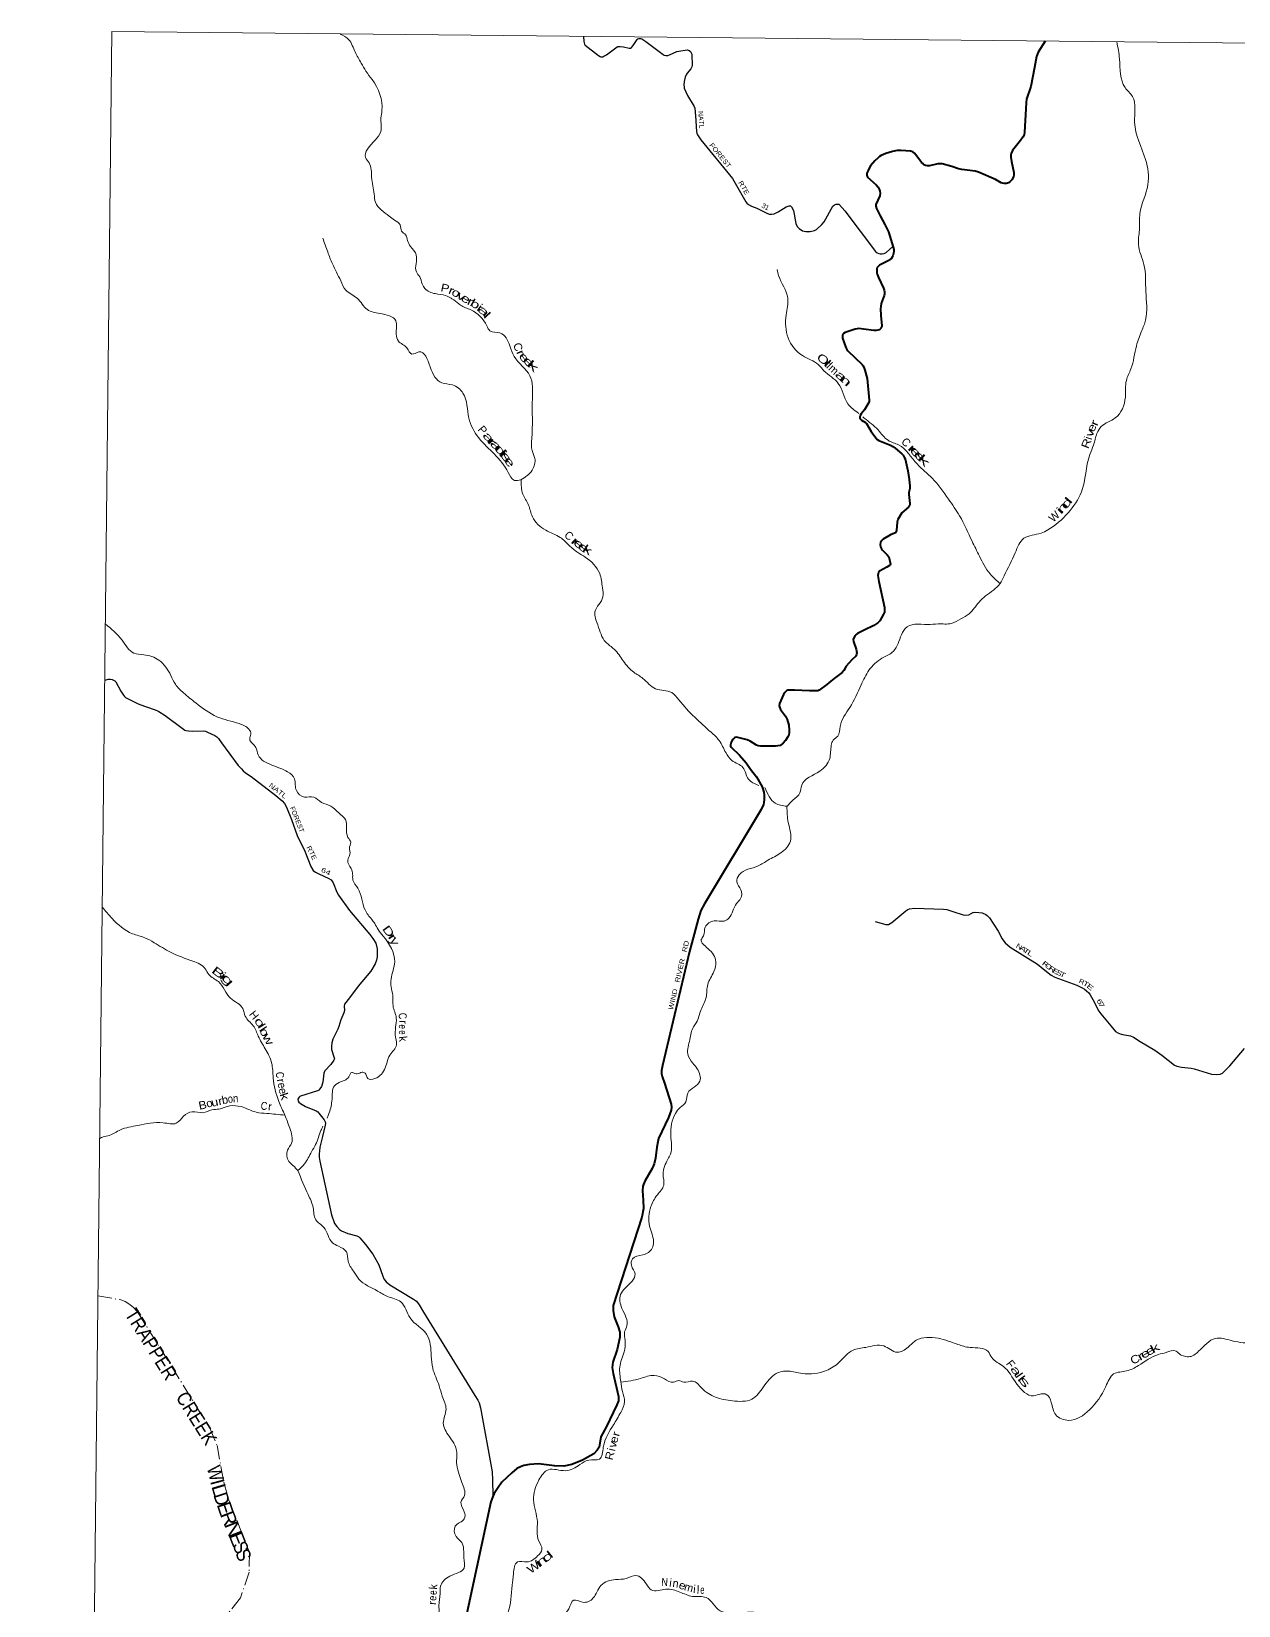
# Model space of a CAD drawing. Header units: feet. Extents: x -256679 to 5, y -731788 to -547785.
# Drawn here: x -256679 to -226521, y -587119 to -547785 of the extents above; entities that cross this region are included whole.
import ezdxf
from ezdxf.enums import TextEntityAlignment as Align

# ---------------------------------------------------------------- set-up
doc = ezdxf.new("R2010")
doc.units = ezdxf.units.FT
doc.header["$LTSCALE"] = 70
doc.linetypes.add('DOT_DASHED', pattern=[7.7, 5, -1.2, 0.3, -1.2])
for name, color, linetype, lineweight in [('26', 7, 'Continuous', 40), ('29', 7, 'Continuous', 25), ('39', 7, 'Continuous', 13), ('4', 7, 'Continuous', 13), ('44', 7, 'DOT_DASHED', 13)]:
    doc.layers.add(name, color=color, linetype=linetype, lineweight=lineweight)
for name, color, linetype in [('27', 7, 'Continuous'), ('30', 7, 'Continuous'), ('41', 7, 'Continuous')]:
    doc.layers.add(name, color=color, linetype=linetype)

msp = doc.modelspace()

# ---------------------------------------------------------------- linework, layer by layer
at = {"layer": '26'}
for points in [[(-231350.3, -548029.94), (-231524.09, -548303.7), (-231569.63, -548411.87), (-231620.23, -548681.79), (-231710.35, -549157.64), (-231821.9, -549478.69), (-231830.7, -549562.51), (-231833.89, -549715.17), (-231867.83, -550304.3), (-231879.17, -550365.6), (-231906.23, -550426.51), (-231969.48, -550513.18), (-232168.88, -550760.38), (-232205.26, -550838.14), (-232213.97, -550870.92), (-232213.97, -550929.58), (-232196.48, -551030.85), (-232137.11, -551310.66), (-232135.06, -551367.23), (-232146.33, -551416.86), (-232182.26, -551494.43), (-232222.98, -551536.42), (-232265.82, -551568), (-232319.93, -551586.05), (-232380.02, -551583.35), (-232416.87, -551577.03), (-232452.95, -551563.49), (-232590.58, -551481.5), (-233016.58, -551301.8), (-233101.85, -551278.28), (-233431.41, -551236.38), (-233521.38, -551217.02), (-233684.65, -551160.1), (-233924.02, -551096.51), (-233989.85, -551088.75), (-234034.5, -551092), (-234241.03, -551138.65), (-234289.26, -551141.63), (-234341.11, -551132.61), (-234379.44, -551114.56), (-234412.37, -551085.61), (-234440.31, -551058.16), (-234611.65, -550830.31), (-234657.84, -550796.63), (-234719.87, -550778.43), (-234946.45, -550760.37), (-235045.74, -550759.98), (-235169.65, -550785.19), (-235336.48, -550837.08), (-235446.32, -550881.57), (-235487.54, -550907.01), (-235525.86, -550938.59), (-235609.28, -551019.8), (-235712.99, -551139.37), (-235750.03, -551197.35), (-235778.37, -551256.68), (-235805.42, -551328.87), (-235809.93, -551385.26), (-235803.17, -551403.31), (-235789.92, -551425.34), (-235572.82, -551615.55), (-235525.86, -551674.02), (-235495.43, -551728.15), (-235483.03, -551777.79), (-235478.27, -551827.76), (-235486.41, -551890.58), (-235585.2, -552112.78), (-235584.48, -552152.27), (-235567.57, -552210.92), (-235477.8, -552395.41), (-235361.7, -552611.05)], [(-235361.7, -552611.05), (-235264.19, -552792.16), (-235148.47, -553175.22), (-235136.96, -553235.11), (-235135.83, -553289.25), (-235156.05, -553387.7), (-235170.78, -553426.86), (-235201.21, -553462.96), (-235220.38, -553481.01), (-235274.4, -553518.08), (-235488.41, -553620.77), (-235519.1, -553647.94), (-235546.15, -553681.78), (-235557.42, -553717.88), (-235560.85, -553759.95), (-235557.42, -553812.62), (-235548.4, -553850.97), (-235519.7, -553933.14), (-235390.02, -554200.1), (-235371.42, -554245.75), (-235366.92, -554290.87), (-235369.17, -554340.5), (-235377.11, -554384.85), (-235446.95, -554584.14), (-235461.75, -554654.2), (-235467.24, -554705.96), (-235461.52, -554878.85), (-235434.55, -555143.6), (-235440.56, -555180.08), (-235466.11, -555215.79), (-235493.17, -555238.35), (-235531.5, -555251.89), (-235574.33, -555256.4), (-235630.07, -555255.09), (-236013.96, -555211.28), (-236049.9, -555211.88), (-236099.64, -555222.56), (-236352.14, -555306.03), (-236390.32, -555328.47), (-236406.25, -555348.89), (-236417.52, -555382.73), (-236416.34, -555446.38), (-236336.36, -555678.25), (-236304.8, -555732.4), (-236279.48, -555763.6), (-235924.91, -556104.62), (-235897.35, -556143.15), (-235870.8, -556194.86), (-235855.02, -556244.49), (-235802.51, -556457.66), (-235747.93, -556997.96), (-235747.93, -557034.06), (-235754.57, -557060.2), (-235869.76, -557240.78), (-235949.6, -557343.73), (-235972.26, -557381.47), (-235983.53, -557422.07), (-235981.27, -557451.4), (-235972.26, -557467.19), (-235942.95, -557494.26), (-235838.96, -557552.2), (-235812.19, -557582.24), (-235700.65, -557783.2), (-235582.22, -557940.93), (-235548.41, -557977.03), (-235508.16, -558007.1), (-235213.6, -558123.66), (-235158.15, -558153.43), (-235096.37, -558193.59), (-234931.79, -558335.71), (-234900.23, -558374.06), (-234874.27, -558420.99), (-234852.88, -558466.56), (-234783.97, -558767.52), (-234753.55, -558982.65), (-234753.02, -558989.85)], [(-234753.02, -558989.85), (-234732.26, -559136.56), (-234737.24, -559203.56), (-234759.32, -559303.5), (-234759.86, -559357.63), (-234731.14, -559580.97), (-234731.14, -559608.04), (-234740.49, -559634.75), (-234767.21, -559671.2), (-234931.79, -559813.33), (-234960.43, -559851.67), (-235029.86, -559982.52), (-235049.82, -560046.72), (-235063.68, -560255.48), (-235080, -560292.92), (-235113.28, -560318.65), (-235217.36, -560362.81), (-235399.6, -560472.05), (-235436.02, -560503.52), (-235464.99, -560551.01), (-235471.75, -560602.89), (-235464.99, -560659.29), (-235439.56, -560714.07), (-235415.39, -560745.02), (-235295.94, -560866.94), (-235262.08, -560916.46), (-235217.7, -561096.92), (-235223.75, -561117.24), (-235242.92, -561133.03), (-235309.11, -561173.6), (-235488.66, -561272.89), (-235519.62, -561306.43), (-235528.11, -561338.32), (-235529.24, -561376.66), (-235509.39, -561531.25), (-235368.09, -562179.51), (-235363.54, -562240.67), (-235370.3, -562292.56), (-235388.34, -562344.45), (-235440.55, -562439.04), (-235484.16, -562511.38), (-235533.76, -562558.75), (-235631.96, -562626.35), (-235876.3, -562746.57), (-236038.77, -562829.46), (-236070.33, -562851.6), (-236099.64, -562881.35), (-236128.95, -562933.24), (-236146.99, -562980.61), (-236141.37, -563026.9), (-236076.54, -563220.56), (-236060.19, -563312.23), (-236062.44, -563357.34), (-236083.48, -563394.94), (-236185.1, -563483.48), (-236320.04, -563647.68), (-236380.33, -563749.87), (-236420.74, -563800.42), (-236625.52, -563949.4), (-236705.93, -564016.73)], [(-236705.93, -564016.73), (-236806.31, -564100.78), (-236998.97, -564243.94), (-237035.27, -564259.71), (-237243.53, -564257.86), (-237615.82, -564245.54), (-237784.1, -564248.71), (-237806.32, -564255.2), (-237835.63, -564280.01), (-237858.17, -564304.83), (-237890.03, -564355.23), (-237987.95, -564580.22), (-237999.08, -564636.44), (-237993.45, -564663.51), (-237964.38, -564727.05), (-237841.05, -564895.61), (-237795.05, -564974.83), (-237760.67, -565117.61), (-237745.45, -565245.54), (-237746.57, -565306.45), (-237756.75, -565360.38), (-237780.39, -565410.22), (-237840.14, -565502.71), (-237894.43, -565568.66), (-237938.21, -565606.49), (-237975.41, -565624.53), (-238091.96, -565643.54), (-238453.37, -565642.58), (-238521, -565633.56), (-238564.18, -565619.5), (-238719.4, -565516.25), (-238794.2, -565483.22), (-239061.44, -565416.52)], [(-239061.44, -565416.52), (-239099.29, -565423.77), (-239113.95, -565435.04), (-239134.24, -565450.83), (-239154.53, -565473.39), (-239199.62, -565545.58), (-239216.52, -565613.27), (-239212.02, -565640.34), (-239193.89, -565671.02), (-238992.98, -565870.99), (-238819.73, -566064.45), (-238711.51, -566217.85), (-238567.5, -566411.73), (-238425.43, -566656.84), (-238382.36, -566790.82), (-238373.34, -566867.52), (-238372.7, -566974.64), (-238377.85, -567052.51), (-238391.38, -567102.14), (-238447.06, -567228.12), (-239866.5, -569580.96), (-239953.75, -569755.11), (-240025.18, -569965.39), (-240121.68, -570344.86), (-240239.09, -570776.12), (-240913.9, -573626.96), (-240941.24, -573748.05), (-240941.24, -573829.26), (-240923.2, -573901.45), (-240864.59, -574068.38), (-240699.79, -574589.35), (-240690.99, -574663.94), (-240698.32, -574739.81), (-240761.48, -574923.28), (-241014.72, -575452.53), (-241033.68, -575530.21), (-241058.37, -575666.41), (-241091.06, -575942.66), (-241123.86, -576080.66), (-241171.49, -576200.04), (-241357.05, -576515.82), (-241403.42, -576635.61), (-241411.18, -576757.61), (-241395.08, -576990.55), (-241388.54, -577197.26), (-241426.22, -577413.25), (-242142.33, -579623.54), (-242149.67, -579748.76), (-242122.99, -579902.67), (-242021.13, -580157.13), (-241982.83, -580290.19), (-241979.34, -580410.57), (-242048.6, -580718.28), (-242158.11, -581037.36), (-242172.21, -581174.5), (-242148.92, -581324.34), (-242012.28, -581892.29), (-242009.89, -582004.68), (-242053.83, -582100.19), (-242323.62, -582661.25), (-242455.87, -582903.72), (-242492.29, -583163.86), (-242541.95, -583240.92), (-242631.2, -583325.98), (-242911.69, -583484.56), (-243182.23, -583592.84), (-243377.45, -583638.29), (-243607.66, -583632.39), (-244013.31, -583579.39), (-244237.35, -583592.84), (-244380.56, -583623.28), (-244461.16, -583654.04), (-244550.25, -583697.82), (-244679.92, -583800.77), (-244924.23, -584037.33), (-245022.08, -584165.8), (-245121.12, -584323.76), (-245154.52, -584393.57), (-245204.85, -584528.02), (-246112.83, -588738.85)]]:
    msp.add_lwpolyline(points, dxfattribs=at)
at = {"layer": '29'}
for points in [[(-242884.45, -547911.76), (-242880.27, -548036.49), (-242863.71, -548098.61), (-242852.34, -548115.18), (-242843.02, -548127.6), (-242511.91, -548388.51), (-242471.57, -548411.29), (-242452.94, -548417.5), (-242432.51, -548421.77), (-242407.41, -548417.5), (-242379.47, -548405.07), (-242315.71, -548365.02), (-242047.34, -548171.09), (-242028.71, -548160.73), (-242004.98, -548158.34), (-241966.63, -548156.59), (-241890.89, -548167.57), (-241743.06, -548205.16), (-241714.17, -548200.08), (-241687.26, -548183.51), (-241646.18, -548138.2), (-241542.39, -547987.3), (-241525.85, -547970.23), (-241507.23, -547961.95), (-241488.6, -547957.81), (-241457.96, -547960.2), (-241432.73, -547968.16), (-241328.58, -548037.6), (-240897.36, -548360.27), (-240868.82, -548376.09), (-240827.44, -548382.3), (-240775.7, -548382.3), (-240741.24, -548371.95), (-240552.21, -548284.98), (-240507.81, -548274.45), (-240293.16, -548246.76), (-240271.8, -548249.78), (-240249.04, -548258.06), (-240215.93, -548284.98), (-240193.17, -548316.04), (-240182.12, -548351.96), (-240173.12, -548632.09), (-240178.68, -548670.13), (-240204.07, -548715.77), (-240293.39, -548824.82), (-240322.51, -548870.98), (-240345.27, -548922.75), (-240371.82, -549038), (-240376.31, -549127.75), (-240373.21, -549165.02), (-240367.58, -549202.06), (-240287.4, -549382.94), (-240122.81, -549659.92), (-240108.56, -549702.9), (-240092.61, -549895.09), (-240066.77, -550285.42), (-240055.57, -550324.6), (-240034.88, -550366.01), (-239952.8, -550490.66), (-239161.97, -551459.27), (-238832.55, -552039.12), (-238807.71, -552076.39), (-238760.35, -552111.66), (-238691.83, -552150.94), (-238558.97, -552199.84), (-238306.92, -552324.88), (-238244.84, -552349.72), (-238192.02, -552351.8), (-238124.81, -552345.58), (-238019.11, -552293.66), (-237821.39, -552163.77), (-237752.32, -552138.51), (-237715.07, -552142.66), (-237691.17, -552163.17), (-237644.14, -552259.69), (-237581.54, -552584.39), (-237549.52, -552656.18), (-237499.85, -552710.02), (-237417.08, -552763.86), (-237331.27, -552783.11), (-237222.55, -552780.42), (-237114.95, -552759.72), (-237066.29, -552731.95), (-236928.7, -552606.49), (-236877.9, -552537.96), (-236655.38, -552152.31), (-236614.15, -552113.67), (-236576.9, -552101.24), (-236531.37, -552097.1), (-236508.61, -552101.24), (-236488.74, -552118.1), (-236356.09, -552263.54), (-235589.85, -553283.89), (-235553.58, -553312.59), (-235511.16, -553335.37), (-235470.81, -553343.65), (-235424.23, -553343.68), (-235371.48, -553333.3), (-235327.7, -553308.71), (-235154.46, -553155.38)], [(-254848.14, -563991.59), (-254755.53, -563970.34), (-254713.1, -563968.27), (-254664.47, -563978.62), (-254628.26, -563991.05), (-254609.63, -564001.4), (-254598.3, -564010.63), (-254574.45, -564038.67), (-254442.87, -564272.33), (-254384.07, -564374.12), (-254359.24, -564403.11), (-254332.34, -564425.53), (-254033.53, -564580.76), (-253971.22, -564606.04), (-253611.14, -564726.14), (-253550.57, -564749.97), (-253499.39, -564779.98), (-253337.61, -564878.28), (-252881.67, -565221.04), (-252850.63, -565241.75), (-252818.8, -565251.9), (-252753.37, -565264.52), (-252646.71, -565269.75), (-252391.22, -565264.52), (-252334.24, -565273.11), (-252277.41, -565293.51), (-252097.37, -565378.41), (-252049.3, -565414.19), (-252005.28, -565455.03), (-251934.66, -565557.44), (-251514.11, -566126.03), (-251435.16, -566214.98), (-251393.77, -566260.53), (-251333.76, -566312.3), (-251192.56, -566401.51), (-250576.72, -566880.19), (-250419.08, -567012.2), (-250361.14, -567078.46), (-250305.36, -567165.14), (-250180.53, -567478.52), (-250038.57, -567874.09), (-249846.46, -568264.19), (-249700.99, -568652.19), (-249639.35, -568748.47), (-249580.97, -568792.99), (-249500.02, -568831.98), (-249250.9, -568950.67), (-249191.92, -568987.64), (-249141.86, -569055.86), (-249046.28, -569294.91), (-249007.74, -569368.64), (-248736.67, -569748.29), (-248224.81, -570354.8)], [(-235602.36, -570023.58), (-235336.25, -570099.59), (-235290.72, -570099.59), (-235262.6, -570097.24), (-235228.64, -570078.88), (-235183.11, -570054.04), (-235084.93, -569969.14), (-234832.22, -569755.83), (-234785.78, -569722.72), (-234744.39, -569710.3), (-234619.21, -569694.12), (-233896.28, -569715.89), (-233809.02, -569726.87), (-233656.52, -569774.48), (-233401.34, -569859.38), (-233335.01, -569867.95), (-233260.62, -569859.38), (-233145.93, -569795.97), (-233140.6, -569797.26), (-233082.65, -569793.12), (-232927.71, -569808.32), (-232834.32, -569851.1), (-232797.07, -569880.09), (-232746.81, -569938.28), (-232530, -570266.65), (-232427.9, -570457.77), (-232387.33, -570517.87), (-232350.08, -570559.28), (-232225.82, -570665.96), (-231547.28, -571089.31), (-231404.38, -571212.86), (-231203.74, -571369.03), (-231114.64, -571416.54), (-230563.37, -571615.94), (-230428.63, -571679.53), (-230371.72, -571714.73), (-230320.49, -571756.57), (-230264.11, -571809.98), (-230225.82, -571861.75), (-230160.62, -571978.32), (-230007.5, -572267.99), (-229960.94, -572329.72), (-229712.98, -572635.2), (-229592.58, -572772.85), (-229534.56, -572809.14), (-229456, -572839.11), (-229370.81, -572856.91), (-229220.09, -572880.53), (-229141.05, -572913.38), (-228981.98, -573023.11), (-228611.7, -573239.11), (-228438.8, -573366.98), (-228118.98, -573616.45), (-228061.21, -573642.55), (-227943.25, -573668.35), (-227701.14, -573694.95), (-227630.77, -573708.81), (-227197.88, -573838.38), (-227061.68, -573849.61), (-226978.9, -573841.33), (-226925.16, -573813.31), (-226740.88, -573629.27), (-226373.69, -573203.18)], [(-248224.81, -570354.8), (-248147.24, -570446.71), (-248078.58, -570569.64), (-248041.91, -570709.87), (-248041.33, -570905.1), (-248057.89, -570992.06), (-248094.04, -571085.35), (-248204.19, -571268.18), (-248520.72, -571640.82), (-248736.19, -571930.53), (-248854.61, -572089.53), (-248870.66, -572139.11), (-248854.61, -572251.04), (-248872.5, -572309.11), (-248950.51, -572484.29), (-249001.55, -572648.62), (-249027.17, -572719.49), (-249150.54, -572963.36), (-249175.08, -573059.94), (-249183.66, -573145.58), (-249180.84, -573221.89), (-249112.96, -573428.64), (-249111.23, -573460.33), (-249122.61, -573493.46), (-249200.92, -573597.72), (-249347.14, -573754.36), (-249360.59, -573777.14), (-249377.56, -573815.84), (-249400.03, -574041.62), (-249434.06, -574151.94), (-249471.31, -574209.92), (-249499.24, -574236.83), (-249530.6, -574260.24), (-249954.66, -574387.7), (-249971.07, -574396.28), (-249992.8, -574412.84), (-250011.28, -574437.09), (-250020.73, -574468.75), (-250014.11, -574513.07), (-249995.9, -574543.3), (-249958.69, -574575.67), (-249829.3, -574651.07), (-249568, -574755.9), (-249525.11, -574781.43), (-249496.14, -574812.49), (-249364.07, -574978.11), (-249338.86, -575036.12), (-249332.66, -575075.47), (-249337.52, -575116.41), (-249410.65, -575395.66), (-249473.63, -575663.01), (-249485.79, -575762.94), (-249487.86, -575833.34), (-249487.86, -575912.03), (-249477.45, -576017.01), (-249185.42, -577356.29), (-249107.09, -577568.58), (-249053.29, -577651.4), (-248985, -577718.49), (-248933.26, -577759.08), (-248777.79, -577822.73), (-248548.35, -577883.32), (-248502.83, -577908.17), (-248476.46, -577929.98), (-248329.98, -578093.57), (-248148.36, -578341.55), (-248000.99, -578607.17), (-247904.77, -578889.67), (-247876.51, -578952.54), (-247817.86, -579026.34), (-247725.9, -579104.18), (-247130.78, -579460.62), (-247058.38, -579515.02), (-246994.09, -579602.1), (-246881.9, -579787.33), (-245604.3, -581871.3), (-245529.4, -581984.12), (-245495.97, -582053.69), (-245463.41, -582180.85), (-245172.2, -583782.15), (-245162.8, -583975.29), (-245150.45, -584370.54)]]:
    msp.add_lwpolyline(points, dxfattribs=at)
at = {"layer": '39'}
for points in [[(-248967.07, -547850.56), (-248755.24, -547986.84), (-248591.96, -548297.56), (-248440.37, -548574.05), (-248322.13, -548777.95), (-248167.81, -548984.22), (-247923.09, -549761.38), (-247947.03, -549943.76), (-247952.55, -550284.87), (-248286.03, -550727), (-248336.27, -550931.19), (-248245.38, -551064.57), (-248180.94, -551428.48), (-248117.07, -551848.57), (-248083.08, -552053.62), (-247743.65, -552398.25), (-247606.3, -552499.99), (-247469.15, -552619.79), (-247430.67, -552778.73), (-247331.3, -552868.05), (-247284.62, -553009), (-247209.92, -553156.27), (-247063.7, -553370.49), (-247062.04, -553793.96), (-246979.05, -553915.22), (-246916.7, -554092.46), (-246847.7, -554209.56), (-246592.28, -554336.59), (-246332, -554381.39), (-246196.35, -554453.01), (-246124.57, -554493.88), (-245961.42, -554621.98), (-245697.91, -554743.07), (-245300.89, -555142.47), (-245223.95, -555267.68), (-244975.77, -555318.38), (-244724.4, -555644.05), (-244618.77, -555904.01), (-244224.64, -556389.68), (-244164.22, -556950.22), (-244178.6, -557957.53), (-244171.67, -558258.63), (-244103.46, -558451.99), (-244170.7, -558748.32), (-244449.97, -558990.31)], [(-229560.65, -548043.96), (-229495.59, -548476.11), (-229354.48, -549185.98), (-229172.25, -549408.6), (-229118.67, -550049.34), (-228845.48, -550983.32), (-228785.79, -551614.09), (-228983.73, -552332.55), (-228998.03, -552747.82), (-229021.82, -553110.83), (-228884.5, -553603.92), (-228837.33, -554282.72), (-228842.68, -554997.12), (-228941.77, -555271.05), (-229071.94, -555641), (-229210.25, -556217.57), (-229323.51, -556503.4), (-229347.92, -556926.61), (-229599.93, -557441.82), (-229953.14, -557656.97), (-230057.19, -557828.5), (-230144.48, -558124.63), (-230235.1, -558354.5), (-230445.31, -559291.58), (-230779.61, -559811.97), (-231287.46, -560242.29), (-231454.75, -560320.86), (-231881.27, -560448.97), (-232101.62, -560811.97), (-232374.3, -561387.18), (-232478.59, -561580.78), (-232838.78, -561890.19), (-233004.87, -562047.04), (-233250.5, -562333.53), (-233462.46, -562465.83), (-233696.28, -562577.84), (-234023.32, -562588.55), (-234290.25, -562605.9), (-234605.05, -562596.67), (-234848.87, -562706.57), (-234963.35, -562916.13), (-235179.98, -563307.27), (-235430.12, -563447.21), (-235754.12, -563746.95), (-235950.45, -564114.22), (-236235.04, -564677.26), (-236474.57, -565150.45), (-236535.25, -565394.67), (-236648.63, -565497.87), (-236695.98, -565615.8), (-236735.53, -565950.54), (-236981.46, -566265.12), (-237434.4, -566621.75), (-237478.46, -566809.95), (-237652.83, -566992.8), (-237804.66, -567150.01)], [(-249402.01, -552949.29), (-249277.18, -553291.74), (-249159.92, -553591.96), (-248953.69, -554015.51), (-248827.71, -554247.58), (-248545, -554451.15), (-248287.18, -554734.74), (-247975.27, -554830.24), (-247576.06, -555016.93), (-247567.41, -555346.15), (-247511.07, -555523.33), (-247298.22, -555694.08), (-247175.43, -555845.85), (-246998.39, -555793.46), (-246719.44, -556167.58), (-246426.7, -556565.92), (-246162.49, -556618.79), (-245897.8, -556820.16), (-245749.83, -557447.82), (-245502.2, -557942.03), (-245113.28, -558349.38), (-244766.97, -558804.46), (-244614.57, -559002.69), (-244449.97, -558990.31)], [(-236009.17, -557327.56), (-236281.27, -557088.75), (-236520.71, -556578.57), (-236878.49, -556263.85), (-237021.3, -556107.87), (-237418.14, -555885.07), (-237774.62, -555443.94), (-237822.86, -554869.48), (-237784.39, -554444.41), (-238011.26, -553882.18), (-238045.85, -553735.32)], [(-232477.78, -561579.78), (-232728.8, -561337.41), (-232994.99, -560893.18), (-233177.72, -560524.06), (-233490.07, -559886.7), (-233766.6, -559472.47), (-234172.39, -558950.56), (-234551.78, -558591.47), (-235014.85, -558116.92), (-235276.76, -558001.45), (-235527.82, -557740.64), (-235871.6, -557446.31), (-235905.42, -557417.22)], [(-244447.23, -558987.93), (-244401.47, -559344.02), (-244261.89, -559618.38), (-244164.61, -559910.37), (-243831.12, -560246.91), (-243467.96, -560429.22), (-243247.35, -560626.14), (-243026.58, -560807), (-242845.22, -560919.23), (-242482.43, -561332.33), (-242411.84, -561684.26), (-242400.18, -561915.17), (-242600.6, -562290.42), (-242531.75, -562616.24), (-242331.57, -563043.74), (-242116.82, -563224.54), (-241895.16, -563513.78), (-241627.31, -563797.47), (-241406.25, -563950.24), (-241083.99, -564208.4), (-240683.84, -564304.8), (-240501.22, -564489.28), (-240108.53, -564920.75), (-239699.22, -565296.2), (-239496.79, -565504.97), (-239333.41, -565805.66), (-239177.01, -566003.93), (-238906, -566175.27), (-238764.62, -566469.72), (-238508.39, -566624.82)], [(-254836.42, -562591.18), (-254415.41, -562998.86), (-254121.88, -563320.95), (-253871.59, -563361.63), (-253493.9, -563495.92), (-253196.98, -563878.25), (-253084.88, -564094.13), (-252878.56, -564314.98), (-252574.24, -564562.92), (-252044.27, -564907.49), (-251486.48, -565081.75), (-251247.25, -565222.67), (-251198.39, -565347.59), (-251225.64, -565461.7), (-251073.43, -565677.99), (-251015.16, -565863.22), (-250674.79, -566115.54), (-250279.42, -566286.14), (-250104.71, -566460.52), (-250088.19, -566609.19), (-250061.58, -566751.95), (-249856.69, -566916.6), (-249626.04, -566916.94), (-249432.85, -567049.36), (-249199.12, -567140.04), (-249002.33, -567312.64), (-248833.58, -567480.93), (-248771.94, -567923.07), (-248703.01, -568046.19), (-248736.71, -568202.39), (-248719.67, -568300.9), (-248777.87, -568498.99), (-248693.74, -568704.54), (-248655.06, -568843.41), (-248648.54, -568989.98), (-248526.31, -569195.93), (-248345.36, -569737.63), (-248179.32, -569974.13), (-248102.16, -570077.26), (-248017.43, -570224.63), (-247890.77, -570390.48), (-247604.56, -571033.6), (-247695.26, -571466.16), (-247693.19, -571654.83), (-247653.28, -571869.97), (-247645.96, -572132.95), (-247564.89, -572440.83), (-247581.23, -572663.43), (-247581.8, -572914.28), (-247557.32, -573069.06), (-247598.86, -573207.11), (-247700.41, -573330.51), (-247840.4, -573680.28), (-248101.94, -573952.56), (-248272.4, -573950.82), (-248345.2, -573813.61), (-248415.21, -573794.84), (-248537.95, -573833.73), (-248602.01, -573821.03), (-248671.97, -573798.24), (-248753.33, -573907.79), (-248989.43, -574047.88), (-249133.06, -574166.82), (-249162.88, -574335.1), (-249174.74, -574513.59), (-249254.42, -574849.94), (-249294.79, -574942.35)], [(-238352.55, -566680.2), (-238098.89, -567070.54), (-237804.85, -567147.79)], [(-237804.85, -567147.79), (-237770.92, -567553.53), (-237717.51, -568015.66), (-237955.21, -568310.25), (-238278.01, -568493.6), (-238522.18, -568637.62), (-238997.81, -568859.55), (-239059.82, -569037.53), (-238953.5, -569231.27), (-238961.79, -569451.95), (-239065.39, -569579.33), (-239253.64, -569940.66), (-239374.73, -570013.68), (-239619.38, -570009.18), (-239845.6, -570163.41), (-239892, -570383.7), (-239943.13, -570479.51), (-239778.92, -570699.93), (-239579.78, -571033.1), (-239630.43, -571277.42), (-239782.16, -571598.98), (-239825.66, -571927.67), (-239949.09, -572227.44), (-240068.79, -572555.35), (-240138.03, -572657), (-240229.56, -572975.16), (-240281.43, -573337.88), (-240157.42, -573565.92), (-240046.56, -573707.53), (-239981.55, -574017.25), (-240121.44, -574162.33), (-240281.44, -574313.22), (-240329.8, -574529.47), (-240469.68, -574674.55), (-240589.52, -574819.83), (-240705.58, -575378.57), (-240714.32, -575838.06), (-240777.84, -575967.86), (-240898, -576339.92), (-240882.76, -576613.01), (-241041.73, -576858.23), (-241205.18, -577149.57), (-241234.33, -577642.97), (-241138.08, -578035.29), (-241169.73, -578187.49), (-241402.16, -578359.73), (-241663.87, -578453.39), (-241687.62, -578617.71), (-241599.58, -578833.35), (-241839.83, -579180.1), (-241961.91, -579349.44), (-241925.33, -579692.99), (-241801.45, -580127.74), (-241859.19, -580281.68), (-241845.34, -580494.55), (-241874.38, -580783.24), (-241980.59, -581163.47), (-241954.22, -581524.98), (-241914.65, -581772.23), (-241861.08, -582023.64), (-241956.1, -582291.59), (-242139.86, -582606.81), (-242392.25, -583160.14), (-242489.59, -583458.17), (-242756.63, -583485.56), (-242975.37, -583598.15), (-243343.82, -583749.15), (-243763.96, -583726.15), (-243999.24, -583980.64), (-244136.76, -584480.96), (-244040.12, -585029.82), (-244008.84, -585497.74), (-243924.83, -585715.34), (-244034.84, -585880.79), (-244295.1, -586028.66), (-244537.81, -586030.2), (-244639.11, -586324.18), (-244670.16, -586612.85), (-244777.61, -587308.15), (-244901.26, -587630), (-244889.21, -587822.78), (-244724.82, -588025.14), (-244658.67, -588224.5), (-244776.31, -588351.74), (-244899.95, -588476.91), (-244995.24, -588770.96), (-245236.27, -588999.29), (-245162.37, -589224.82), (-244903.73, -589428.14), (-244971.23, -589555.89), (-245207.92, -589752.16)], [(-254911.25, -569664.69), (-254665.48, -569950.17), (-254153.93, -570330.67), (-253848.09, -570430.12), (-253612.7, -570554.94), (-253203.99, -570793.91), (-252646.72, -571018.34), (-252335.76, -571206.14), (-252250.99, -571349.49), (-252008.14, -571528.57), (-251705.56, -571945.08), (-251395.33, -572203.11), (-251337.12, -572394.36), (-251138.97, -572629.18), (-251013.29, -572889.35), (-250840.03, -573204.19), (-250679.21, -573559.04), (-250640.92, -573930.7), (-250500.57, -574520.15), (-250345.69, -574866.91)], [(-250345.69, -574866.91), (-250800.52, -574822.14), (-251062.95, -574791.37), (-251442.61, -574653.04), (-251725.24, -574636.11), (-251996.78, -574711.61), (-252169.5, -574733.93), (-252400.88, -574803.82), (-252663.37, -574779.07), (-252877.11, -574889.28), (-253061.47, -575068.02), (-253388.26, -575054.66), (-254020.77, -575124.47), (-254457.11, -575232.41), (-254737.34, -575372.04), (-254884.14, -575408.68), (-254977.55, -575450.09)], [(-250345.69, -574866.91), (-250226.66, -575189.23), (-250180.39, -575564.99), (-250278.47, -575740.59), (-250247.29, -576023.88), (-250145.98, -576119.24), (-250017.03, -576257.02)], [(-249397.51, -575141.57), (-249449.09, -575251.34), (-249579.01, -575597.2), (-249681.17, -575778.79), (-249854.77, -576082.07), (-250020.96, -576248.95)], [(-250020.98, -576250.96), (-249766.42, -576851.6), (-249643.38, -577173.96), (-249576.31, -577477.68), (-249375.74, -577672.39), (-249161.03, -578051.87), (-249009.52, -578141.72), (-248812.4, -578282.2), (-248766.67, -578515.47), (-248636.84, -578763.64), (-248498.51, -578963.73), (-248030.21, -579259.5), (-247786.91, -579394.43), (-247451.35, -579530.31), (-247218.81, -579932.05), (-246807.81, -580337.61), (-246689.11, -580886.7), (-246654.08, -581186.08), (-246494.16, -581627.22), (-246414.64, -581890.93), (-246321.66, -582210.98), (-246389.43, -582559.48), (-246244.41, -582890.09), (-246057.59, -583251.23), (-246050.91, -583381.74), (-246055.17, -583600.45), (-245989.5, -583845.96), (-245929.38, -584045.25), (-245858.48, -584367.08), (-245948.44, -584532.73), (-245866.71, -584776.4), (-245864.51, -584953.03), (-246091.05, -585137.36), (-246069.59, -585390.45), (-245930.77, -585544.38), (-245874.53, -585926.27), (-245871.16, -586183.18), (-246224.23, -586384.29), (-246457.46, -586634.78), (-246467.34, -586815.3), (-246498.6, -587124.04), (-246500.38, -587296.61), (-246574.23, -587456.41), (-246755.42, -587522.8), (-247060.01, -587690.28), (-247145.68, -587829.89), (-247245.62, -587991.43), (-247420.47, -588220.44), (-247453.12, -588468.96), (-247677.07, -588597.12), (-247961.85, -588594.22), (-248229.77, -588707.89), (-248680.28, -588827.73), (-248987.24, -589031.31), (-248922.61, -589182.48), (-248627.56, -589356.07), (-248503.15, -589545.99), (-248618.44, -589639.14), (-248910.72, -589780.66), (-248980.31, -589916.41), (-248960.25, -590111.29), (-249019.86, -590251.16), (-249133.59, -590388.48), (-249181.6, -590570.61), (-249163.36, -590747.41), (-249218.75, -591061.92), (-249233.53, -591328.69), (-249310.34, -591423.58)], [(-241952.63, -581535.64), (-241462.01, -581445.71), (-241118.23, -581366.93), (-240866.42, -581455.79), (-240640.65, -581540.37), (-240509.82, -581495.55), (-240383.89, -581536.97), (-240163, -581511.12), (-239932.14, -581686.07), (-239585.5, -581914.37), (-239165.21, -582002.94), (-238681.42, -581961.72), (-238391.47, -581657.62), (-238073.14, -581323.7), (-237769.63, -581260.57), (-237425.25, -581318.27), (-236816.78, -581246.2), (-236495.72, -581036.74), (-236151.64, -580735.2), (-235836.06, -580668.17), (-235382.41, -580632.66), (-235045.07, -580790.63), (-234779.01, -580662.89), (-234572.65, -580490.4), (-234028.61, -580441.75), (-233532.78, -580595.32), (-233226.68, -580670.68), (-232778.42, -580769.58), (-232685.74, -580923.04), (-232403.17, -581140.66), (-232056.75, -581585.71), (-231642.59, -581878.92), (-231449.56, -581832.72), (-231327.31, -581841.99), (-231201.05, -582045.98), (-231085.89, -582354.2), (-230764.39, -582491.94), (-230248.26, -582232.29), (-229837.06, -581644.45), (-229641.31, -581333.37), (-229317.6, -581256.39), (-229023.39, -581122.92), (-228521.11, -580845.07), (-228332.06, -580794.82), (-228082.99, -580759.23), (-227967.64, -580854.73), (-227901.69, -580877.47), (-227773.59, -580902.86), (-227517.46, -580767), (-227100.97, -580444.12), (-226678.37, -580502.61), (-226139.26, -580544.23), (-225741.58, -580490.08), (-225534.23, -580610.6), (-225245.46, -581004.89), (-225116.4, -581132.64), (-224930.26, -581365.33), (-224877.46, -581496.31), (-224691.03, -581506.24), (-224406.79, -581561.31), (-224169.33, -581680.13), (-224018.16, -581607.42), (-223877.71, -581602.83), (-223486.58, -581795.46), (-223237.86, -581988.65), (-223163.78, -582040.4)], [(-244847.15, -587829.23), (-244552.45, -587647.6), (-244272.84, -587762.83), (-243854.32, -587632.64), (-243400.27, -587364.33), (-243256.23, -587205.25), (-243127.57, -586981.79), (-242913.52, -587036.15), (-242641.67, -586930.54), (-242553.9, -586782.93), (-242449.89, -586615.41), (-242083.36, -586470.64), (-241820.33, -586443.21), (-241576.86, -586367.43), (-241316.33, -586582.81), (-241193.48, -586728.56), (-240826.29, -586714.24), (-240480.01, -586781.99), (-240160.2, -586889.61), (-239823.55, -586919.13), (-239473.95, -587249.81), (-239209.79, -587306.69), (-239049.31, -587304.31), (-238792.38, -587284.85), (-238583.87, -587293), (-238089.19, -587558.93), (-237552.47, -587831.32), (-237247.28, -587994.98), (-237000.07, -588139.99), (-236559.92, -588246.83), (-236072.19, -588408.33), (-235654.64, -588372.45), (-235320.9, -588490.24), (-234984.1, -588505.72), (-234562.64, -588090.57), (-234285.48, -587663.93), (-234035.68, -587558.1), (-233820.2, -587668.67), (-233379.74, -587745.4), (-233156.62, -587697.51), (-232842.89, -587811.08), (-232522.37, -587848.46), (-232332.34, -588093.23), (-232083.22, -588442.96), (-232074.54, -588768.17), (-232051.11, -589025.29), (-231992.78, -589399.16), (-231850.93, -589647.46), (-231797.36, -589704.19)]]:
    msp.add_spline(points, degree=3, dxfattribs=at)
at = {"layer": '4'}
msp.add_lwpolyline([(-254669.8, -547785.08), (-222837.12, -548113.49), (-191004.03, -548398.11), (-159170.57, -548638.96), (-127336.83, -548836.01), (-95502.83, -548989.26), (-63668.65, -549098.74), (-31834.36, -549164.42), (0, -549186.32), (0, -731787.88), (-32085.53, -731765.81), (-64171, -731699.6), (-224595.32, -730706.58), (-256679.15, -730375.58)], close=True, dxfattribs=at)
msp.add_lwpolyline([(-254669.8, -547785.08), (-222837.12, -548113.49), (-191004.03, -548398.11), (-159170.57, -548638.96), (-127336.83, -548836.01), (-95502.83, -548989.26), (-63668.65, -549098.74), (-31834.36, -549164.42), (0, -549186.32), (0, -731787.88), (-32085.53, -731765.81), (-64171, -731699.6), (-224595.32, -730706.58), (-256679.15, -730375.58)], close=True, dxfattribs=at)
at = {"layer": '44'}
msp.add_lwpolyline([(-255017.44, -579376.52), (-254446.76, -579483.6), (-254338.36, -579520.71), (-254224.23, -579600.16), (-254129.96, -579674.64), (-254028.58, -579781.14), (-252222.35, -582685.16), (-252040.23, -583117.83), (-251877.19, -584034.14), (-251746.92, -584484.3), (-251234.3, -585795.04), (-251237.74, -586283.21), (-251456.11, -586923.05), (-252150.86, -587803.96), (-252676.72, -588758.81), (-253038.47, -589445.53), (-254076.52, -589360.83), (-254262.41, -589203.56), (-254544.69, -589459.99), (-255127.51, -589378.05)], dxfattribs=at)

# ---------------------------------------------------------------- texts
at = {"layer": '27', "width": 1.25}
msp.add_text('WIND   RIVER   RD', height=120, rotation=76.683, dxfattribs=at).set_placement((-240654.61, -572243.74))
at = {"layer": '30'}
for s, rotation, width, p in [('NATL', 274.744, 1.05, (-240023.35, -549779.71)), ('FOREST', 309.23, 1.15, (-239750.25, -550630.78)), ('RTE', 299.601, 1.15, (-239024.58, -551559.39)), ('31', 333.614, 0.95, (-238450.64, -552175.44)), ('NATL', 322.143, 1.25, (-250760.3, -566647.5)), ('FOREST', 291.719, 1.05, (-250223.79, -567180.76)), ('RTE', 296.219, 1.15, (-249812.93, -568173.83)), ('64', 334.525, 1.35, (-249455.91, -568775.46))]:
    msp.add_text(s, height=120, rotation=rotation, dxfattribs=dict(at, width=width)).set_placement(p)
for s, rotation, width, p in [('N', 328.039, 1.3, (-232033.78, -570703.31)), ('A', 328.039, 1.45, (-231935.13, -570762.78)), ('T', 328.039, 1.6, (-231851.43, -570817.04)), ('L', 328.039, 1.6, (-231755.58, -570876.84)), ('F', 319.154, 1.8, (-231380.02, -571141.38)), ('O', 320.104, 1.45, (-231306.91, -571199.26)), ('R', 322.104, 1.45, (-231216.89, -571261.58)), ('E', 327.933, 1.4, (-231117.13, -571323.22)), ('S', 333.114, 1.25, (-231027.07, -571366.32)), ('T', 335.114, 1.4, (-230936.85, -571409.47)), ('R', 334.735, 1.15, (-230464.51, -571582.85)), ('T', 330.735, 1.5, (-230361.36, -571638.48)), ('E', 320.761, 1.6, (-230262.84, -571713.27)), ('6', 297.861, 1.55, (-230040.66, -572057.79)), ('7', 297.861, 1.45, (-229994.97, -572139.41))]:
    msp.add_text(s, height=120, rotation=rotation, dxfattribs=dict(at, width=width)).set_placement(p, align=Align.CENTER)
at = {"layer": '41'}
for s, rotation, width, p in [('P', 347.376, 1.2, (-246365.73, -554295.89)), ('r', 338.918, 1.35, (-246222.41, -554347.6)), ('o', 333.417, 1.35, (-246115.93, -554403.28)), ('v', 329.325, 1.6, (-245988.45, -554485.49)), ('e', 330.646, 1.45, (-245877.23, -554547.92)), ('r', 335.494, 1.5, (-245752.68, -554619.44)), ('b', 329.634, 1.55, (-245643.34, -554681.57)), ('i', 323.761, 1.5, (-245537.66, -554763.02)), ('a', 318.359, 2, (-245449.81, -554841.41)), ('l', 313.431, 1.75, (-245365.29, -554944.09)), ('C', 289.893, 1.1, (-244615.55, -555702.46)), ('r', 292.907, 1.45, (-244546.45, -555850.7)), ('e', 304.864, 1.65, (-244448.86, -555990.6)), ('e', 314.543, 2.05, (-244320.55, -556120.19)), ('k', 316.543, 2.2, (-244221.23, -556216.72)), ('O', 320.826, 1.45, (-236964.28, -556053.11)), ('l', 315.799, 1.8, (-236859.59, -556151.65)), ('a', 318.244, 2, (-236514.13, -556475.34)), ('n', 316.6, 2.1, (-236406.51, -556575.98)), ('v', 69.684, 1.3, (-230141.78, -557853.33)), ('e', 66.098, 1.3, (-230098.77, -557726.5)), ('r', 66.744, 1.45, (-230031.19, -557601.51)), ('a', 309.78, 1.9, (-245337.1, -557989.52)), ('r', 312.062, 2.15, (-245241.08, -558107.84)), ('a', 313.422, 2.05, (-245141.7, -558199.94)), ('d', 311.094, 2.05, (-245041.42, -558309.49)), ('r', 313.671, 2.2, (-234741.26, -558281.53)), ('R', 68.512, 1.25, (-230232.2, -558116.06)), ('i', 309.287, 1.65, (-244964.71, -558407.19)), ('s', 309.287, 2.1, (-244895.21, -558483.81)), ('e', 307.254, 1.75, (-244812.29, -558602.43)), ('e', 314.196, 2, (-234654.03, -558367.28)), ('e', 314.196, 2, (-234555.15, -558468.79)), ('k', 314.196, 2.25, (-234458.53, -558570.34)), ('i', 46.43, 1.85, (-230916.02, -559826.79)), ('n', 49.567, 1.95, (-230852.28, -559745.29)), ('d', 50.82, 2, (-230746.29, -559632.6)), ('r', 318.218, 2.1, (-243154.51, -560601.81)), ('e', 320.234, 1.8, (-243061.69, -560669.15)), ('e', 320.116, 1.85, (-242949.03, -560758.65)), ('k', 327.331, 1.75, (-242838.36, -560822.42)), ('D', 305.704, 1.55, (-247840.73, -570330.38)), ('y', 296.153, 1.45, (-247691.23, -570565.1)), ('r', 305.605, 1.85, (-247735.27, -570475.74)), ('B', 322.583, 1.8, (-252074.9, -571380.66)), ('i', 322.023, 1.6, (-251956.11, -571464.98)), ('g', 313.823, 2.1, (-251850.17, -571548.57)), ('o', 306.805, 1.7, (-251055.93, -572607.79)), ('l', 301.619, 1.3, (-251014.21, -572689.62)), ('l', 302.619, 1.3, (-250978.1, -572764.79)), ('o', 295.948, 1.35, (-250948.83, -572836.52)), ('C', 274.783, 0.8, (-247503.55, -572395.43)), ('e', 267.374, 0.75, (-247499.38, -572650.66)), ('w', 298.812, 1.45, (-250853.22, -573018.04)), ('e', 270.226, 0.7, (-247500.2, -572799.66)), ('C', 273.31, 0.8, (-250569.03, -573867.63)), ('r', 280.074, 1.05, (-250543.93, -574019.27)), ('e', 280.074, 0.95, (-250518.31, -574139.96)), ('B', 11.487, 1.15, (-252383.2, -574711)), ('o', 15.049, 1.05, (-252211.43, -574661.14)), ('u', 13.322, 1.2, (-252081.14, -574638.46)), ('r', 11.876, 1.1, (-251944, -574608.67)), ('b', 11.822, 1.05, (-251827.18, -574577.54)), ('o', 6.389, 0.85, (-251699.95, -574553.28)), ('n', 2.642, 0.9, (-251575.09, -574543.43)), ('C', 353.779, 0.85, (-250878.68, -574733.15)), ('k', 287.948, 1.3, (-250453.95, -574425.47)), ('C', 25.17, 1.2, (-229064.84, -581054.01)), ('r', 28.607, 1.6, (-228922.91, -580973.96)), ('e', 28.87, 1.45, (-228812.26, -580910.56)), ('e', 29.051, 1.45, (-228686.67, -580838.57)), ('k', 28.49, 1.65, (-228563.75, -580769.57)), ('a', 305.097, 1.75, (-232158.68, -581309.81)), ('l', 305.097, 1.4, (-232084.62, -581424.78)), ('l', 307.252, 1.5, (-232026.85, -581503.9)), ('s', 311.269, 2.2, (-231945.27, -581591.46)), ('e', 74.779, 1.1, (-242030.18, -582996.24)), ('r', 74.779, 1.2, (-241983.94, -582855.98)), ('R', 76.184, 1.1, (-242137, -583397.18)), ('v', 74.779, 1.15, (-242064.1, -583120.85)), ('W', 35.598, 1.25, (-244080.46, -586242.36)), ('i', 36.832, 1.55, (-243959.19, -586150.94)), ('n', 36.832, 1.8, (-243875.05, -586081.24)), ('d', 38.719, 1.95, (-243730.99, -585975.78)), ('N', 357.481, 0.85, (-240863.68, -586630.04)), ('e', 88.061, 0.75, (-246553.24, -586800.51)), ('e', 343.159, 1.1, (-240445.21, -586710.18)), ('e', 359.94, 0.7, (-239916.81, -586826.49)), ('e', 84.171, 0.85, (-246564.21, -586944.43))]:
    msp.add_text(s, height=200, rotation=rotation, dxfattribs=dict(at, width=width)).set_placement(p, align=Align.CENTER)
for s, rotation, p in [('d', 315.153, (-236839.95, -556167.94)), ('m', 316.767, (-236700.9, -556303.23)), ('P', 309.695, (-245484.37, -557806.5)), ('C', 315.132, (-234896.48, -558121.86)), ('i', 73.468, (-230183.29, -557972.57)), ('W', 43.407, (-231059.41, -559976.52)), ('C', 318.277, (-243314.57, -560458.81)), ('H', 308.642, (-251195.47, -572426.75)), ('r', 272.231, (-247486.58, -572541.89)), ('k', 276.513, (-247493.25, -572969.25)), ('e', 283.582, (-250492.94, -574281.9)), ('r', 354.378, (-250730.22, -574748.67)), ('F', 307.591, (-232292.52, -581144.25)), ('i', 76.184, (-242094.65, -583245.53)), ('i', 353.295, (-240722.46, -586648.39)), ('k', 85.676, (-246540.97, -586657.83)), ('n', 351.57, (-240598.54, -586663.13)), ('m', 345.245, (-240279.37, -586762.14)), ('i', 353.633, (-240124.92, -586806.17)), ('l', 357.658, (-240028.06, -586820.87)), ('r', 84.266, (-246571.03, -587064.59))]:
    msp.add_text(s, height=200, rotation=rotation, dxfattribs=at).set_placement(p, align=Align.CENTER)
at = {"layer": '44'}
for s, rotation, width, p in [('TRAPPER', 301.881, 0.9, (-253835.64, -580681.75)), ('CREEK', 301.881, 0.9, (-252702.87, -582529.7)), ('W', 284.827, 0.85, (-252253.86, -583856.83)), ('L', 286.738, 1.15, (-252146.86, -584280.44)), ('D', 288.143, 0.95, (-252087.64, -584511.13)), ('R', 291.36, 1.05, (-251906.94, -585005.59)), ('N', 291.36, 1.15, (-251796.81, -585275.57)), ('E', 291.36, 1.1, (-251697.28, -585519.05)), ('S', 291.36, 0.9, (-251610.61, -585729.12)), ('S', 291.36, 0.9, (-251543.41, -585919.66))]:
    msp.add_text(s, height=350, rotation=rotation, dxfattribs=dict(at, width=width)).set_placement(p, align=Align.CENTER)
for s, rotation, p in [('I', 284.738, (-252201.12, -584076.09)), ('E', 288.143, (-252004.96, -584744.52))]:
    msp.add_text(s, height=350, rotation=rotation, dxfattribs=at).set_placement(p, align=Align.CENTER)

doc.saveas('drawing.dxf')
